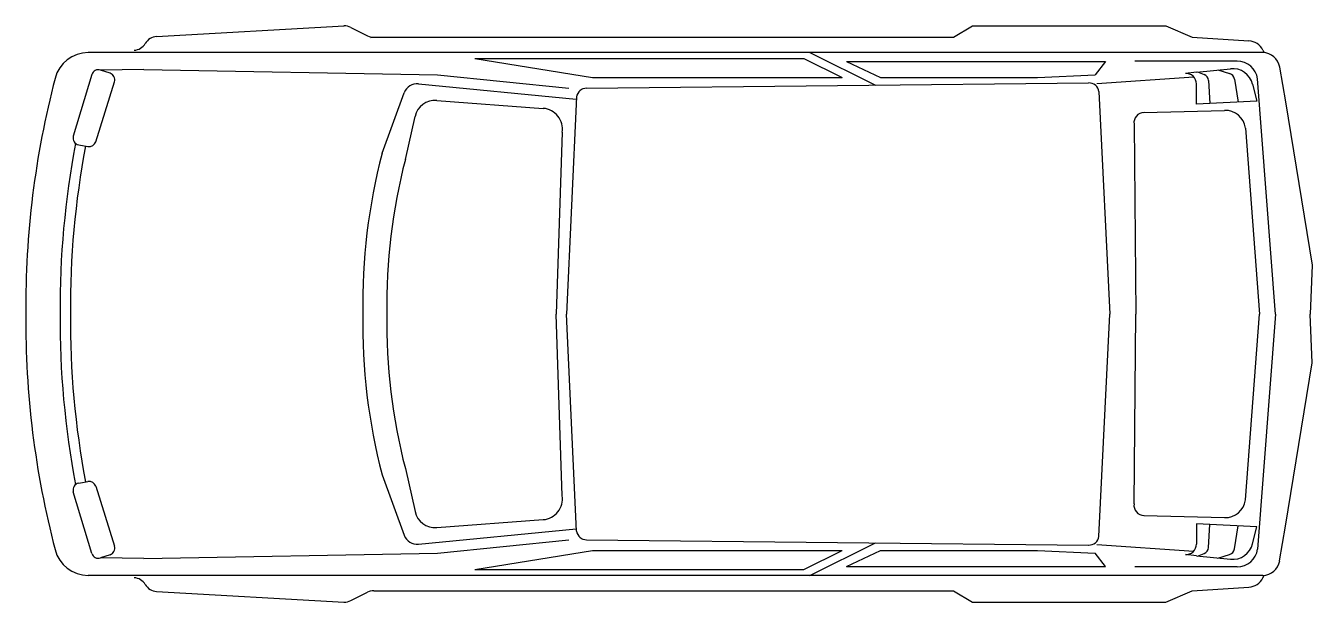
# Model space of a CAD drawing. Extents: x 2 to 377, y -85 to 83.
import ezdxf

# ---------------------------------------------------------------- set-up
doc = ezdxf.new("R2010")
doc.units = 0
doc.header["$LTSCALE"] = 25
doc.header["$MEASUREMENT"] = 0
doc.layers.get('0').update_dxf_attribs({"linetype": 'CONTINUOUS'})

msp = doc.modelspace()

# ---------------------------------------------------------------- linework, layer by layer
at = {"color": 0, "linetype": 'ByBlock'}
for p, q in [((40.03, 79.72), (94.65, 82.84)), ((96.66, 82.42), (101.53, 79.99)), ((272.09, 79.56), (277.6, 82.9)), ((277.6, 82.9), (333.87, 82.9)), ((333.87, 82.9), (341.56, 79.56)), ((102.38, 79.45), (104.56, 79.56)), ((103.32, 79.56), (272.09, 79.56)), ((341.56, 79.56), (358.06, 78.49)), ((362.11, 75.06), (20.21, 75.06)), ((230.24, 75.06), (249.34, 65.62)), ((362.18, 75.79), (362.56, 75.06)), ((132.76, 73.35), (228.51, 73.35)), ((132.76, 73.35), (166.98, 67.84)), ((228.51, 73.35), (239.66, 67.84)), ((240.94, 72.45), (316.31, 72.45)), ((240.94, 72.45), (250.81, 67.84)), ((316.31, 72.45), (313.3, 68.64)), ((354.66, 72.59), (324.9, 72.59)), ((21.26, 68.69), (15.84, 50.77)), ((36.36, 70.15), (23.8, 70.01)), ((26.53, 69.1), (23.8, 70.01)), ((36.36, 70.15), (121.86, 68.61)), ((121.86, 68.61), (160.06, 64.76)), ((166.98, 67.84), (239.66, 67.84)), ((250.81, 67.84), (296.57, 67.84)), ((296.57, 67.84), (313.3, 68.64)), ((313.85, 66.04), (342.03, 68.01)), ((342.81, 69.41), (339.6, 68.99)), ((342.81, 69.41), (352.74, 70.39)), ((343.12, 69.45), (345.05, 68.74)), ((349.03, 70.03), (352.48, 68.96)), ((367.04, 70.88), (368.71, 60.79)), ((22.37, 49.13), (27.81, 66.61)), ((116.35, 66), (162.24, 61.56)), ((165.26, 64.73), (311.43, 66.27)), ((314.43, 63.76), (317.56, -1)), ((342.81, 60.1), (342.81, 66)), ((346.36, 66.97), (346.71, 60.29)), ((353.86, 67.38), (355, 60.69)), ((359.16, 65.85), (360.36, 60.94)), ((365.8, -1), (360.61, 67.4)), ((105.74, 45.77), (112.21, 63.4)), ((121.64, 61.17), (152.67, 58.84)), ((162.33, 62.17), (159.46, -1)), ((360.36, 60.94), (342.81, 60.1)), ((368.71, 60.79), (376.53, 13.25)), ((112.51, 44.01), (115.34, 56.51)), ((327.54, 57.68), (350.99, 58.26)), ((324.65, 54.25), (325.16, -1)), ((357.08, 53.12), (361.2, -1)), ((158.14, 51.92), (156.42, -1)), ((17.41, 48.22), (20.12, 47.75)), ((376.53, 13.25), (375.94, -1)), ((158.14, -53.92), (156.42, -1)), ((162.33, -64.17), (159.46, -1)), ((314.43, -65.76), (317.56, -1)), ((324.65, -56.25), (325.16, -1)), ((357.08, -55.12), (361.2, -1)), ((365.8, -1), (360.61, -69.4)), ((376.53, -15.25), (375.94, -1)), ((368.71, -62.79), (376.53, -15.25)), ((105.74, -47.77), (112.21, -65.4)), ((112.51, -46.01), (115.34, -58.51)), ((17.41, -50.22), (20.12, -49.75)), ((22.37, -51.13), (27.81, -68.61)), ((21.26, -70.69), (15.84, -52.77)), ((327.54, -59.68), (350.99, -60.26)), ((116.35, -68), (162.24, -63.56)), ((121.64, -63.17), (152.67, -60.84)), ((342.81, -62.1), (342.81, -68)), ((360.36, -62.94), (342.81, -62.1)), ((346.36, -68.97), (346.71, -62.29)), ((353.86, -69.38), (355, -62.69)), ((359.16, -67.85), (360.36, -62.94)), ((367.04, -72.88), (368.71, -62.79)), ((121.86, -70.61), (160.06, -66.76)), ((165.26, -66.73), (311.43, -68.27)), ((26.53, -71.1), (23.8, -72.01)), ((36.36, -72.15), (121.86, -70.61)), ((132.76, -75.35), (166.98, -69.84)), ((166.98, -69.84), (239.66, -69.84)), ((228.51, -75.35), (239.66, -69.84)), ((230.24, -77.06), (249.34, -67.62)), ((240.94, -74.45), (250.81, -69.84)), ((250.81, -69.84), (296.57, -69.84)), ((296.57, -69.84), (313.3, -70.64)), ((316.31, -74.45), (313.3, -70.64)), ((313.85, -68.04), (342.03, -70.01)), ((342.81, -71.41), (339.6, -70.99)), ((343.12, -71.45), (345.05, -70.74)), ((349.03, -72.03), (352.48, -70.96)), ((36.36, -72.15), (23.8, -72.01)), ((240.94, -74.45), (316.31, -74.45)), ((354.66, -74.59), (324.9, -74.59)), ((342.81, -71.41), (352.74, -72.39)), ((362.11, -77.06), (20.21, -77.06)), ((132.76, -75.35), (228.51, -75.35)), ((362.18, -77.79), (362.56, -77.06)), ((40.03, -81.72), (94.65, -84.84)), ((96.66, -84.42), (101.53, -81.99)), ((102.38, -81.45), (104.56, -81.56)), ((103.32, -81.56), (272.09, -81.56)), ((272.09, -81.56), (277.6, -84.9)), ((333.87, -84.9), (341.56, -81.56)), ((341.56, -81.56), (358.06, -80.49)), ((277.6, -84.9), (333.87, -84.9))]:
    msp.add_line(p, q, dxfattribs=at)
for centre, radius, start, end in [((94.87, 78.84), 4, 63.4343, 93.2634), ((40.26, 75.73), 4, 93.2634, 149.6825), ((103.32, 83.56), 4, 243.4343, 270), ((20.21, 65.06), 10, 90, 165.3811), ((33.35, 79.77), 4, 273.0572, 329.6825), ((357.74, 73.5), 5, 27.2835, 86.2685), ((362.11, 70.06), 5, 9.4071, 90), ((354.66, 66.59), 6, 7.7697, 90), ((265.75, 1.01), 263.76, 165.3811, 180.4376), ((23.17, 68.11), 2, 71.5645, 163.1791), ((25.9, 67.2), 2, 342.7261, 71.5645), ((339.81, 66), 3, 0, 94.012), ((344.36, 66.86), 2, 2.9702, 69.9262), ((351.89, 67.05), 2, 9.6608, 72.7887), ((353.33, 64.42), 6, 13.7812, 95.6361), ((115.96, 62.02), 4, 84.4675, 159.8486), ((165.3, 61.73), 3, 90.6063, 171.4638), ((311.47, 63.27), 3, 9.4262, 90.6063), ((356.43, 63.76), 3, 272.7427, 272.7427), ((121.19, 55.19), 6, 85.7064, 167.2727), ((152.22, 52.86), 6, 351.0151, 85.7064), ((327.62, 54.68), 3, 91.4366, 188.1735), ((351.14, 52.27), 6, 8.1605, 91.4366), ((17.76, 50.19), 2, 163.1791, 260.1804), ((20.46, 49.72), 2, 260.1804, 342.7261), ((265.75, 1.01), 253.76, 169.1834, 180.4548), ((265.75, 1.01), 250.76, 169.229, 180.4603), ((273.87, 1.92), 173.76, 165.3811, 180.9621), ((273.87, 1.92), 166.76, 165.3811, 181.0025), ((265.75, -3.01), 263.76, 179.5624, 194.6189), ((265.75, -3.01), 253.76, 179.5452, 190.8166), ((265.75, -3.01), 250.76, 179.5397, 190.771), ((273.87, -3.92), 173.76, 179.0379, 194.6189), ((273.87, -3.92), 166.76, 178.9975, 194.6189), ((17.76, -52.19), 2, 99.8196, 196.8209), ((20.46, -51.72), 2, 17.2739, 99.8196), ((152.22, -54.86), 6, 274.2936, 8.9849), ((351.14, -54.27), 6, 268.5634, 351.8395), ((121.19, -57.19), 6, 192.7273, 274.2936), ((327.62, -56.68), 3, 171.8265, 268.5634), ((356.43, -65.76), 3, 87.2573, 87.2573), ((115.96, -64.02), 4, 200.1514, 275.5325), ((165.3, -63.73), 3, 188.5362, 269.3937), ((311.47, -65.27), 3, 269.3937, 350.5738), ((20.21, -67.06), 10, 194.6189, 270), ((23.17, -70.11), 2, 196.8209, 288.4355), ((25.9, -69.2), 2, 288.4355, 17.2739), ((339.81, -68), 3, 265.988, 0), ((344.36, -68.86), 2, 290.0738, 357.0298), ((351.89, -69.05), 2, 287.2113, 350.3392), ((353.33, -66.42), 6, 264.3639, 346.2188), ((354.66, -68.59), 6, 270, 352.2303), ((362.11, -72.06), 5, 270, 350.5929), ((33.35, -81.77), 4, 30.3175, 86.9428), ((357.74, -75.5), 5, 273.7315, 332.7165), ((40.26, -77.73), 4, 210.3175, 266.7366), ((103.32, -85.56), 4, 90, 116.5657), ((94.87, -80.84), 4, 266.7366, 296.5657)]:
    msp.add_arc(centre, radius, start, end, dxfattribs=at)

doc.saveas('drawing.dxf')
